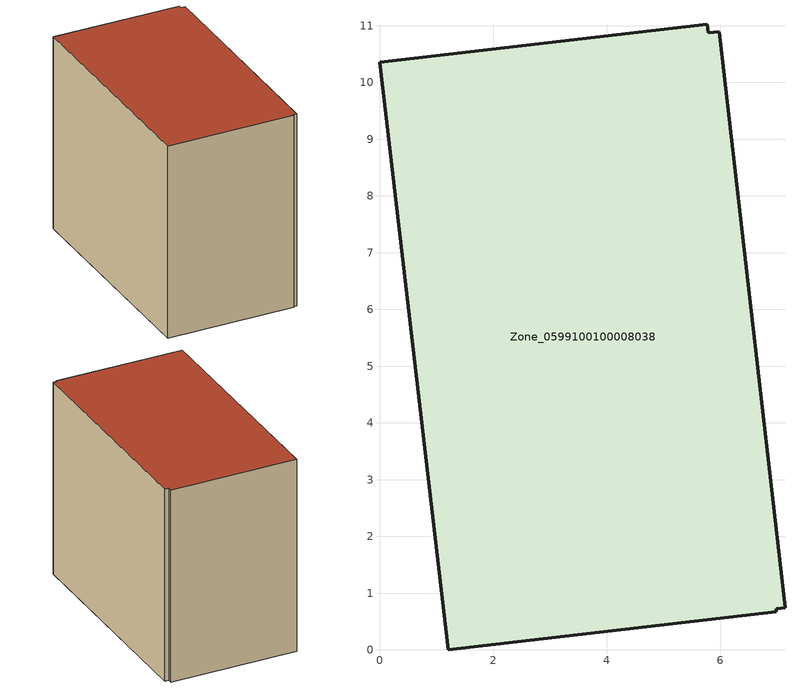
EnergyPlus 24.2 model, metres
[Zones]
Zone_0599100100008038
 floor ground (C_G): 5.99,10.89 7.14,0.74 6.99,0.73 7,0.68 1.21,0 0,10.35 5.78,11.03 5.79,10.87 z0
 wall outside (C_F): 1.21,0 7,0.68 6.99,0.73 7.14,0.74 5.99,10.89 5.79,10.87 5.78,11.03 0,10.35 1.21,0 z0:9.04
 roof outside (C_R): 7.14,0.74 5.99,10.89 5.79,10.87 5.78,11.03 0,10.35 1.21,0 7,0.68 6.99,0.73 z9.04
[BUILDING]
Pand.0599100100008038: North Axis=0; Terrain=City; Loads Convergence Tolerance Value=0.04; Temperature Convergence Tolerance Value=0.4; Solar Distribution=FullExterior; Maximum Number of Warmup Days=25; Minimum Number of Warmup Days=1
[Site:Location]
Rotterdam.The.Hague.AP_ZH_NLD Design_Conditions: Latitude=51.96; Longitude=4.45; Time Zone=1; Elevation=-4.5
[SITE:GROUNDTEMPERATURE:BUILDINGSURFACE]
18, 18, 18, 18, 18, 18, 18, 18, 18, 18, 18, 18
[MATERIAL] Thermal Absorptance=0.9; Solar Absorptance=0.7; Visible Absorptance=0.7
Name | Roughness | Thickness | Conductivity | Density | Specific Heat
G.TC.2015-2018 | MediumSmooth | 0.15 | 0.0428571 | 540 | 1210
F.TC.2015-2018 | Rough | 0.3 | 0.0666667 | 1920 | 840
R.TC.2015-2018 | MediumRough | 0.2 | 0.0333333 | 1500 | 1000
[CONSTRUCTION]
C_G: G.TC.2015-2018
C_F: F.TC.2015-2018
C_R: R.TC.2015-2018
[ZONE]
Zone_0599100100008038: Type=1; Multiplier=1; Ceiling Height=Autocalculate; Volume=Autocalculate; Floor Area=autocalculate; Part of Total Floor Area=Yes
[ZONEINFILTRATION:DESIGNFLOWRATE]
Infil_Zone_0599100100008038: Zone or ZoneList or Space or SpaceList=Zone_0599100100008038; Schedule=AlwaysOn; Design Flow Rate Calculation Method=Flow/Area; Flow Rate per Floor Area=0.0015; Constant Term Coefficient=1; Temperature Term Coefficient=0; Velocity Term Coefficient=0; Velocity Squared Term Coefficient=0
[HVACTEMPLATE:ZONE:IDEALLOADSAIRSYSTEM]
Zone_0599100100008038: Maximum Heating Supply Air Temperature=50; Minimum Cooling Supply Air Temperature=13; Maximum Heating Supply Air Humidity Ratio=0.0156; Minimum Cooling Supply Air Humidity Ratio=0.0077; Heating Limit=NoLimit; Cooling Limit=NoLimit; Dehumidification Control Type=ConstantSensibleHeatRatio; Cooling Sensible Heat Ratio=0.7; Dehumidification Setpoint=60; Humidification Control Type=None; Humidification Setpoint=30; Outdoor Air Method=None; Outdoor Air Flow Rate per Person=0.00944; Outdoor Air Flow Rate per Zone Floor Area=0; Outdoor Air Flow Rate per Zone=0; Demand Controlled Ventilation Type=None; Outdoor Air Economizer Type=NoEconomizer; Heat Recovery Type=None; Sensible Heat Recovery Effectiveness=0.7; Latent Heat Recovery Effectiveness=0.65
[ZONECONTROL:THERMOSTAT]
ThermostatControl_Zone_0599100100008038: Zone or ZoneList=Zone_0599100100008038; Control Type Schedule=DualSetpointControlType; Control 1=Thermostat_Zone_0599100100008038; Temperature Difference Between Cutout And Setpoint=0
[THERMOSTATSETPOINT:DUALSETPOINT]
Thermostat_Zone_0599100100008038: Heating Setpoint Temperature Schedule=HeatingSetpoint_Zone_0599100100008038; Cooling Setpoint Temperature Schedule=CoolingSetpoint_Zone_0599100100008038
[SCHEDULE:COMPACT]
HeatingSetpoint_Zone_0599100100008038: Through: 12/31, For: AllDays, Until: 24:00, 21
CoolingSetpoint_Zone_0599100100008038: Through: 12/31, For: AllDays, Until: 24:00, 24
DualSetpointControlType: Through: 12/31, For: AllDays, Until: 24:00, 4
AlwaysOn: Through: 12/31, For: AllDays, Until: 24:00, 1
